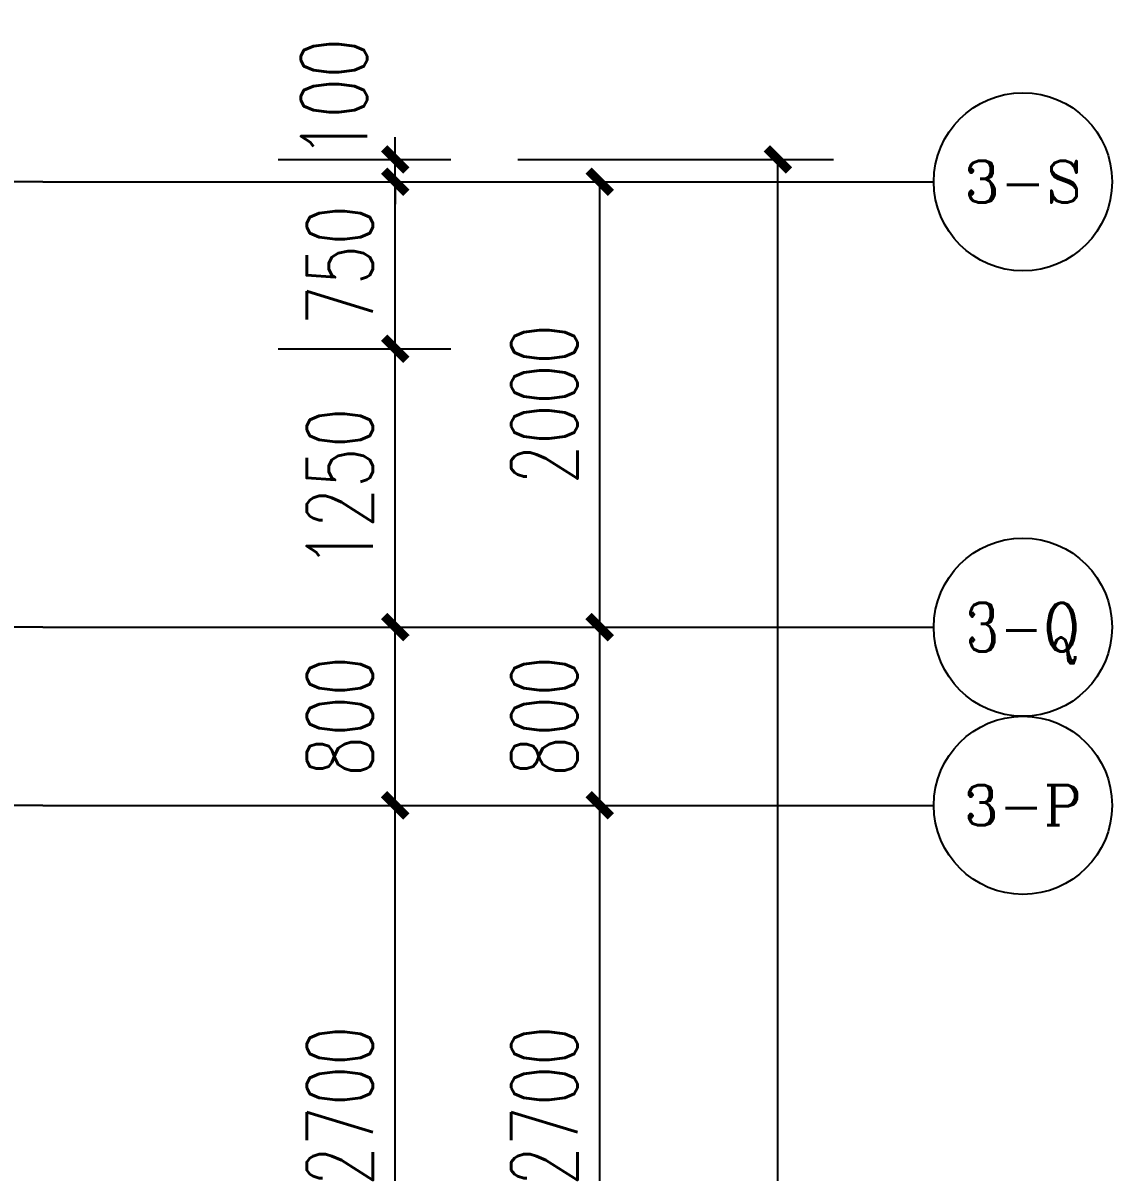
# Model space of a CAD drawing. Extents: x -59851 to 653804, y -249523 to 437614.
# Drawn here: x 5412 to 10301, y -153541 to -148381 of the extents above; entities that cross this region are included whole.
import ezdxf
from ezdxf.enums import TextEntityAlignment as Align

# ---------------------------------------------------------------- set-up
doc = ezdxf.new("R2010")
doc.units = 0
doc.header["$LTSCALE"] = 1000
doc.header["$MEASUREMENT"] = 0
for name, color, linetype in [('A-第三道尺寸线', 105, 'Continuous'), ('AXIS', 3, 'Continuous'), ('AXIS_TEXT', 7, 'Continuous'), ('DOTE', 16, 'Continuous')]:
    doc.layers.add(name, color=color, linetype=linetype)
doc.styles.add('_TCH_AXIS', font='COMPLEX', dxfattribs={"bigfont": 'GBCBIG'})
doc.styles.add('_TCH_DIM_T3', font='SIMPLEX.shx', dxfattribs={"width": 0.705882, "bigfont": 'GBCBIG.shx'})
doc.styles.add('COMPLEX', font='COMPLEX')
doc.dimstyles.new('_TCH_ARCH&&100', dxfattribs={"dimtxt": 297.5, "dimasz": 100, "dimexe": 250, "dimexo": 300, "dimgap": 100, "dimtad": 1, "dimdec": 0, "dimzin": 0, "dimdsep": 46, "dimtxsty": '_TCH_DIM_T3', "dimblk": 'ARCHTICK', "dimcen": 0.09, "dimclrt": 7, "dimazin": 2, "dimtfac": 1, "dimtdec": 0, "dimtix": 1, "dimtmove": 2, "dimatfit": 3, "dimfxl": 0, "dimtolj": 1, "dimtzin": 0, "dimarcsym": 0})

# ---------------------------------------------------------------- blocks, each defined once
blk = doc.blocks.new('zhouxianssceng0329')
at = {"layer": 'DOTE'}
for p, q in [((5501.3, 154698.2), (-8413.7, 154698.2)), ((5501.3, 152698.2), (-8413.7, 152698.2)), ((5501.3, 151898.2), (-20013.7, 151898.2))]:
    blk.add_line(p, q, dxfattribs=at)
blk = doc.blocks.new('_ArchTick')
at = {"color": 0, "linetype": 'ByBlock', "const_width": 0.4}
blk.add_lwpolyline([(-0.5, -0.5), (0.5, 0.5)], dxfattribs=at)
blk = doc.blocks.new('*D1632')
at = {"layer": 'A-第三道尺寸线', "color": 0, "lineweight": -2, "transparency": 16777216}
for p, q in [((7083.2, -148994.3), (7083.2, -148894.3)), ((6557, -148994.3), (7333.2, -148994.3)), ((7083.2, -149094.3), (7083.2, -148994.3)), ((6557, -149094.3), (7333.2, -149094.3)), ((7083.2, -149094.3), (7083.2, -149194.3))]:
    blk.add_line(p, q, dxfattribs=at)
at = {"layer": 'Defpoints', "color": 0, "transparency": 16777216}
for p in [(6257, -148994.3), (7083.2, -148994.3), (6257, -149094.3)]:
    blk.add_point(p, dxfattribs=at)
at = {"layer": 'A-第三道尺寸线', "color": 0, "lineweight": -2, "transparency": 16777216, "xscale": 100, "yscale": 100, "zscale": 100}
for p, rotation in [((7083.2, -148994.3), 270), ((7083.2, -149094.3), 90)]:
    blk.add_blockref('_ArchTick', p, dxfattribs=dict(at, rotation=rotation))
at = {"layer": 'A-第三道尺寸线', "color": 7, "transparency": 16777216, "insert": (6808.2, -148719.3), "char_height": 297.5, "attachment_point": 5, "rotation": 90, "style": '_TCH_DIM_T3'}
blk.add_mtext('\\A1;100', dxfattribs=at)
blk = doc.blocks.new('*D1633')
at = {"layer": 'A-第三道尺寸线', "color": 0, "lineweight": -2, "transparency": 16777216}
for p, q in [((6557, -149094.3), (7333.2, -149094.3)), ((7083.2, -149844.3), (7083.2, -149094.3)), ((6557, -149844.3), (7333.2, -149844.3))]:
    blk.add_line(p, q, dxfattribs=at)
at = {"layer": 'Defpoints', "color": 0, "transparency": 16777216}
for p in [(6257, -149094.3), (7083.2, -149094.3), (6257, -149844.3)]:
    blk.add_point(p, dxfattribs=at)
at = {"layer": 'A-第三道尺寸线', "color": 0, "lineweight": -2, "transparency": 16777216, "xscale": 100, "yscale": 100, "zscale": 100}
for p, rotation in [((7083.2, -149094.3), 90), ((7083.2, -149844.3), 270)]:
    blk.add_blockref('_ArchTick', p, dxfattribs=dict(at, rotation=rotation))
at = {"layer": 'A-第三道尺寸线', "color": 7, "transparency": 16777216, "insert": (6834.5, -149469.3), "char_height": 297.5, "attachment_point": 5, "rotation": 90, "style": '_TCH_DIM_T3'}
blk.add_mtext('\\A1;750', dxfattribs=at)
blk = doc.blocks.new('*D1634')
at = {"layer": 'A-第三道尺寸线', "color": 0, "lineweight": -2, "transparency": 16777216}
for p, q in [((6557, -149844.3), (7333.2, -149844.3)), ((7083.2, -151094.3), (7083.2, -149844.3)), ((6557, -151094.3), (7333.2, -151094.3))]:
    blk.add_line(p, q, dxfattribs=at)
at = {"layer": 'Defpoints', "color": 0, "transparency": 16777216}
for p in [(6257, -149844.3), (7083.2, -149844.3), (6257, -151094.3)]:
    blk.add_point(p, dxfattribs=at)
at = {"layer": 'A-第三道尺寸线', "color": 0, "lineweight": -2, "transparency": 16777216, "xscale": 100, "yscale": 100, "zscale": 100}
for p, rotation in [((7083.2, -149844.3), 90), ((7083.2, -151094.3), 270)]:
    blk.add_blockref('_ArchTick', p, dxfattribs=dict(at, rotation=rotation))
at = {"layer": 'A-第三道尺寸线', "color": 7, "transparency": 16777216, "insert": (6834.5, -150469.3), "char_height": 297.5, "attachment_point": 5, "rotation": 90, "style": '_TCH_DIM_T3'}
blk.add_mtext('\\A1;1250', dxfattribs=at)
blk = doc.blocks.new('*D1635')
at = {"layer": 'A-第三道尺寸线', "color": 0, "lineweight": -2, "transparency": 16777216}
for p, q in [((6557, -151094.3), (7333.2, -151094.3)), ((7083.2, -151894.3), (7083.2, -151094.3)), ((6557, -151894.3), (7333.2, -151894.3))]:
    blk.add_line(p, q, dxfattribs=at)
at = {"layer": 'Defpoints', "color": 0, "transparency": 16777216}
for p in [(6257, -151094.3), (7083.2, -151094.3), (6257, -151894.3)]:
    blk.add_point(p, dxfattribs=at)
at = {"layer": 'A-第三道尺寸线', "color": 0, "lineweight": -2, "transparency": 16777216, "xscale": 100, "yscale": 100, "zscale": 100}
for p, rotation in [((7083.2, -151094.3), 90), ((7083.2, -151894.3), 270)]:
    blk.add_blockref('_ArchTick', p, dxfattribs=dict(at, rotation=rotation))
at = {"layer": 'A-第三道尺寸线', "color": 7, "transparency": 16777216, "insert": (6834.5, -151494.3), "char_height": 297.5, "attachment_point": 5, "rotation": 90, "style": '_TCH_DIM_T3'}
blk.add_mtext('\\A1;800', dxfattribs=at)
blk = doc.blocks.new('*D1636')
at = {"layer": 'A-第三道尺寸线', "color": 0, "lineweight": -2, "transparency": 16777216}
for p, q in [((6557, -151894.3), (7333.2, -151894.3)), ((7083.2, -154594.3), (7083.2, -151894.3)), ((6557, -154594.3), (7333.2, -154594.3))]:
    blk.add_line(p, q, dxfattribs=at)
at = {"layer": 'Defpoints', "color": 0, "transparency": 16777216}
for p in [(6257, -151894.3), (7083.2, -151894.3), (6257, -154594.3)]:
    blk.add_point(p, dxfattribs=at)
at = {"layer": 'A-第三道尺寸线', "color": 0, "lineweight": -2, "transparency": 16777216, "xscale": 100, "yscale": 100, "zscale": 100}
for p, rotation in [((7083.2, -151894.3), 90), ((7083.2, -154594.3), 270)]:
    blk.add_blockref('_ArchTick', p, dxfattribs=dict(at, rotation=rotation))
at = {"layer": 'A-第三道尺寸线', "color": 7, "transparency": 16777216, "insert": (6834.5, -153244.3), "char_height": 297.5, "attachment_point": 5, "rotation": 90, "style": '_TCH_DIM_T3'}
blk.add_mtext('\\A1;2700', dxfattribs=at)
blk = doc.blocks.new('*D3082')
at = {"layer": 'AXIS', "color": 0, "lineweight": -2, "transparency": 16777216}
for p, q in [((5801.3, -151894.3), (8251.3, -151894.3)), ((8001.3, -154594.3), (8001.3, -151894.3)), ((5801.3, -154594.3), (8251.3, -154594.3))]:
    blk.add_line(p, q, dxfattribs=at)
at = {"layer": 'Defpoints', "color": 0, "transparency": 16777216}
for p in [(5501.3, -151894.3), (8001.3, -151894.3), (5501.3, -154594.3)]:
    blk.add_point(p, dxfattribs=at)
at = {"layer": 'AXIS', "color": 0, "lineweight": -2, "transparency": 16777216, "xscale": 100, "yscale": 100, "zscale": 100}
for p, rotation in [((8001.3, -151894.3), 90), ((8001.3, -154594.3), 270)]:
    blk.add_blockref('_ArchTick', p, dxfattribs=dict(at, rotation=rotation))
at = {"layer": 'AXIS', "color": 7, "transparency": 16777216, "insert": (7752.6, -153244.3), "char_height": 297.5, "attachment_point": 5, "rotation": 90, "style": '_TCH_DIM_T3'}
blk.add_mtext('\\A1;2700', dxfattribs=at)
blk = doc.blocks.new('*D3083')
at = {"layer": 'AXIS', "color": 0, "lineweight": -2, "transparency": 16777216}
for p, q in [((5801.3, -151094.3), (8251.3, -151094.3)), ((8001.3, -151894.3), (8001.3, -151094.3)), ((5801.3, -151894.3), (8251.3, -151894.3))]:
    blk.add_line(p, q, dxfattribs=at)
at = {"layer": 'Defpoints', "color": 0, "transparency": 16777216}
for p in [(5501.3, -151094.3), (8001.3, -151094.3), (5501.3, -151894.3)]:
    blk.add_point(p, dxfattribs=at)
at = {"layer": 'AXIS', "color": 0, "lineweight": -2, "transparency": 16777216, "xscale": 100, "yscale": 100, "zscale": 100}
for p, rotation in [((8001.3, -151094.3), 90), ((8001.3, -151894.3), 270)]:
    blk.add_blockref('_ArchTick', p, dxfattribs=dict(at, rotation=rotation))
at = {"layer": 'AXIS', "color": 7, "transparency": 16777216, "insert": (7752.6, -151494.3), "char_height": 297.5, "attachment_point": 5, "rotation": 90, "style": '_TCH_DIM_T3'}
blk.add_mtext('\\A1;800', dxfattribs=at)
blk = doc.blocks.new('*D3084')
at = {"layer": 'AXIS', "color": 0, "lineweight": -2, "transparency": 16777216}
for p, q in [((5801.3, -149094.3), (8251.3, -149094.3)), ((8001.3, -151094.3), (8001.3, -149094.3)), ((5801.3, -151094.3), (8251.3, -151094.3))]:
    blk.add_line(p, q, dxfattribs=at)
at = {"layer": 'Defpoints', "color": 0, "transparency": 16777216}
for p in [(5501.3, -149094.3), (8001.3, -149094.3), (5501.3, -151094.3)]:
    blk.add_point(p, dxfattribs=at)
at = {"layer": 'AXIS', "color": 0, "lineweight": -2, "transparency": 16777216, "xscale": 100, "yscale": 100, "zscale": 100}
for p, rotation in [((8001.3, -149094.3), 90), ((8001.3, -151094.3), 270)]:
    blk.add_blockref('_ArchTick', p, dxfattribs=dict(at, rotation=rotation))
at = {"layer": 'AXIS', "color": 7, "transparency": 16777216, "insert": (7752.6, -150094.3), "char_height": 297.5, "attachment_point": 5, "rotation": 90, "style": '_TCH_DIM_T3'}
blk.add_mtext('\\A1;2000', dxfattribs=at)
blk = doc.blocks.new('*D3085')
at = {"layer": 'AXIS', "color": 0, "lineweight": -2, "transparency": 16777216}
for p, q in [((7633.2, -148994.3), (9051.3, -148994.3)), ((8801.3, -170994.3), (8801.3, -148994.3)), ((7633.2, -170994.3), (9051.3, -170994.3))]:
    blk.add_line(p, q, dxfattribs=at)
at = {"layer": 'Defpoints', "color": 0, "transparency": 16777216}
for p in [(7333.2, -148994.3), (8801.3, -148994.3), (7333.2, -170994.3)]:
    blk.add_point(p, dxfattribs=at)
at = {"layer": 'AXIS', "color": 0, "lineweight": -2, "transparency": 16777216, "xscale": 100, "yscale": 100, "zscale": 100}
for p, rotation in [((8801.3, -148994.3), 90), ((8801.3, -170994.3), 270)]:
    blk.add_blockref('_ArchTick', p, dxfattribs=dict(at, rotation=rotation))
at = {"layer": 'AXIS', "color": 7, "transparency": 16777216, "insert": (8552.6, -159994.3), "char_height": 297.5, "attachment_point": 5, "rotation": 90, "style": '_TCH_DIM_T3'}
blk.add_mtext('\\A1;22000', dxfattribs=at)
blk = doc.blocks.new('_AXISO')
blk.add_circle((0, 0), 0.5)
at = {"layer": 'AXIS_TEXT', "style": 'COMPLEX', "width": 1.041667}
blk.add_attdef('A', text='', height=0.56, dxfattribs=at).set_placement((-0.25, -0.28), (0.25, -0.28), align=Align.FIT)

msp = doc.modelspace()

# ---------------------------------------------------------------- linework, layer by layer
at = {"layer": 'AXIS'}
for p, q in [((5501.3, -149094.3), (9501.3, -149094.3)), ((5501.3, -151094.3), (9501.3, -151094.3)), ((5501.3, -151894.3), (9501.3, -151894.3))]:
    msp.add_line(p, q, dxfattribs=at)

# ---------------------------------------------------------------- block references
msp.add_blockref('zhouxianssceng0329', (0, -303792.5))
ref = msp.add_blockref('_AXISO', (9901.3, -149094.3), dxfattribs=dict(at, xscale=800, yscale=800, zscale=800))
ref.add_attrib('A', '3-S', dxfattribs={"layer": 'AXIS_TEXT', "height": 187.78, "style": '_TCH_AXIS'}).set_placement((9637.5, -149188.2), (10165.1, -149188.2), align=Align.FIT)
ref = msp.add_blockref('_AXISO', (9901.3, -151094.3), dxfattribs=dict(at, xscale=800, yscale=800, zscale=800))
ref.add_attrib('A', '3-Q', dxfattribs={"layer": 'AXIS_TEXT', "height": 219.58, "style": '_TCH_AXIS', "width": 0.807692}).set_placement((9643.7, -151204.1), (10158.9, -151204.1), align=Align.FIT)
ref = msp.add_blockref('_AXISO', (9901.3, -151894.3), dxfattribs=dict(at, xscale=800, yscale=800, zscale=800))
ref.add_attrib('A', '3-P', dxfattribs={"layer": 'AXIS_TEXT', "height": 179.65, "style": '_TCH_AXIS'}).set_placement((9636.1, -151984.1), (10166.5, -151984.1), align=Align.FIT)

# ---------------------------------------------------------------- dimensions: what is measured, and where the dimension line sits
at = {"layer": 'A-第三道尺寸线'}
dim = msp.add_linear_dim(base=(7083.2, -148994.3), p1=(6257, -149094.3), p2=(6257, -148994.3), angle=90, dimstyle='_TCH_ARCH&&100', dxfattribs=at)
dim.commit()
dim.dimension.update_dxf_attribs({"geometry": '*D1632', "text_midpoint": (6808.2, -148719.3), "dimtype": 161})
for p1, p2, picture, middle in [((6257, -149844.3), (6257, -149094.3), '*D1633', (6834.5, -149469.3)), ((6257, -151094.3), (6257, -149844.3), '*D1634', (6834.5, -150469.3)), ((6257, -151894.3), (6257, -151094.3), '*D1635', (6834.5, -151494.3)), ((6257, -154594.3), (6257, -151894.3), '*D1636', (6834.5, -153244.3))]:
    dim = msp.add_aligned_dim(p1=p1, p2=p2, distance=-826.3, dimstyle='_TCH_ARCH&&100', dxfattribs=at)
    dim.commit()
    dim.dimension.update_dxf_attribs({"geometry": picture, "text_midpoint": middle})
at = {"layer": 'AXIS'}
for p1, p2, distance, picture, middle in [((7333.2, -170994.3), (7333.2, -148994.3), -1468.1, '*D3085', (8552.6, -159994.3)), ((5501.3, -151094.3), (5501.3, -149094.3), -2500, '*D3084', (7752.6, -150094.3)), ((5501.3, -151894.3), (5501.3, -151094.3), -2500, '*D3083', (7752.6, -151494.3)), ((5501.3, -154594.3), (5501.3, -151894.3), -2500, '*D3082', (7752.6, -153244.3))]:
    dim = msp.add_aligned_dim(p1=p1, p2=p2, distance=distance, dimstyle='_TCH_ARCH&&100', dxfattribs=at)
    dim.commit()
    dim.dimension.update_dxf_attribs({"geometry": picture, "text_midpoint": middle})

doc.saveas('drawing.dxf')
